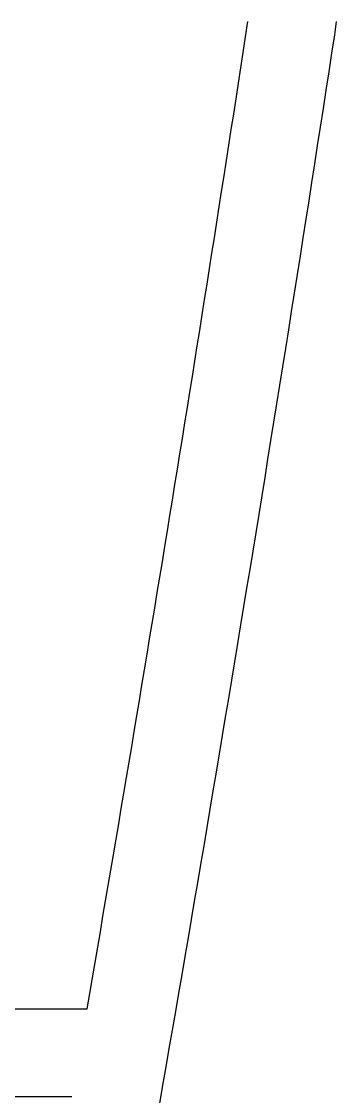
# Model space of a CAD drawing. Header units: inches. Extents: x 478327 to 492265, y -26791 to -22136.
# Drawn here: x 482404.7 to 482437, y -25386.6 to -25276.4 of the extents above; entities that cross this region are included whole.
import ezdxf

# ---------------------------------------------------------------- set-up
doc = ezdxf.new("R2010")
doc.units = ezdxf.units.IN
doc.header["$MEASUREMENT"] = 0
doc.layers.add('I-WALL-IN', color=3, linetype='Continuous')

msp = doc.modelspace()

# ---------------------------------------------------------------- linework, layer by layer
msp.add_line((482436.823, -25277.751, 6.93), (482437.004, -25276.389, 4.877))
at = {"layer": 'I-WALL-IN'}
for p, q in [((482361.126, -25377.639, 6.93), (482411.434, -25377.639, 6.93)), ((482361.126, -25386.639, 6.93), (482409.871, -25386.639, 6.93))]:
    msp.add_line(p, q, dxfattribs=at)
for radius, start in [(5332.5, 350.197461), (5341.5, 349.984962)]:
    msp.add_arc((477156.787, -24469.764, 6.93), radius, start, 351.29971, dxfattribs=at)

doc.saveas('drawing.dxf')
